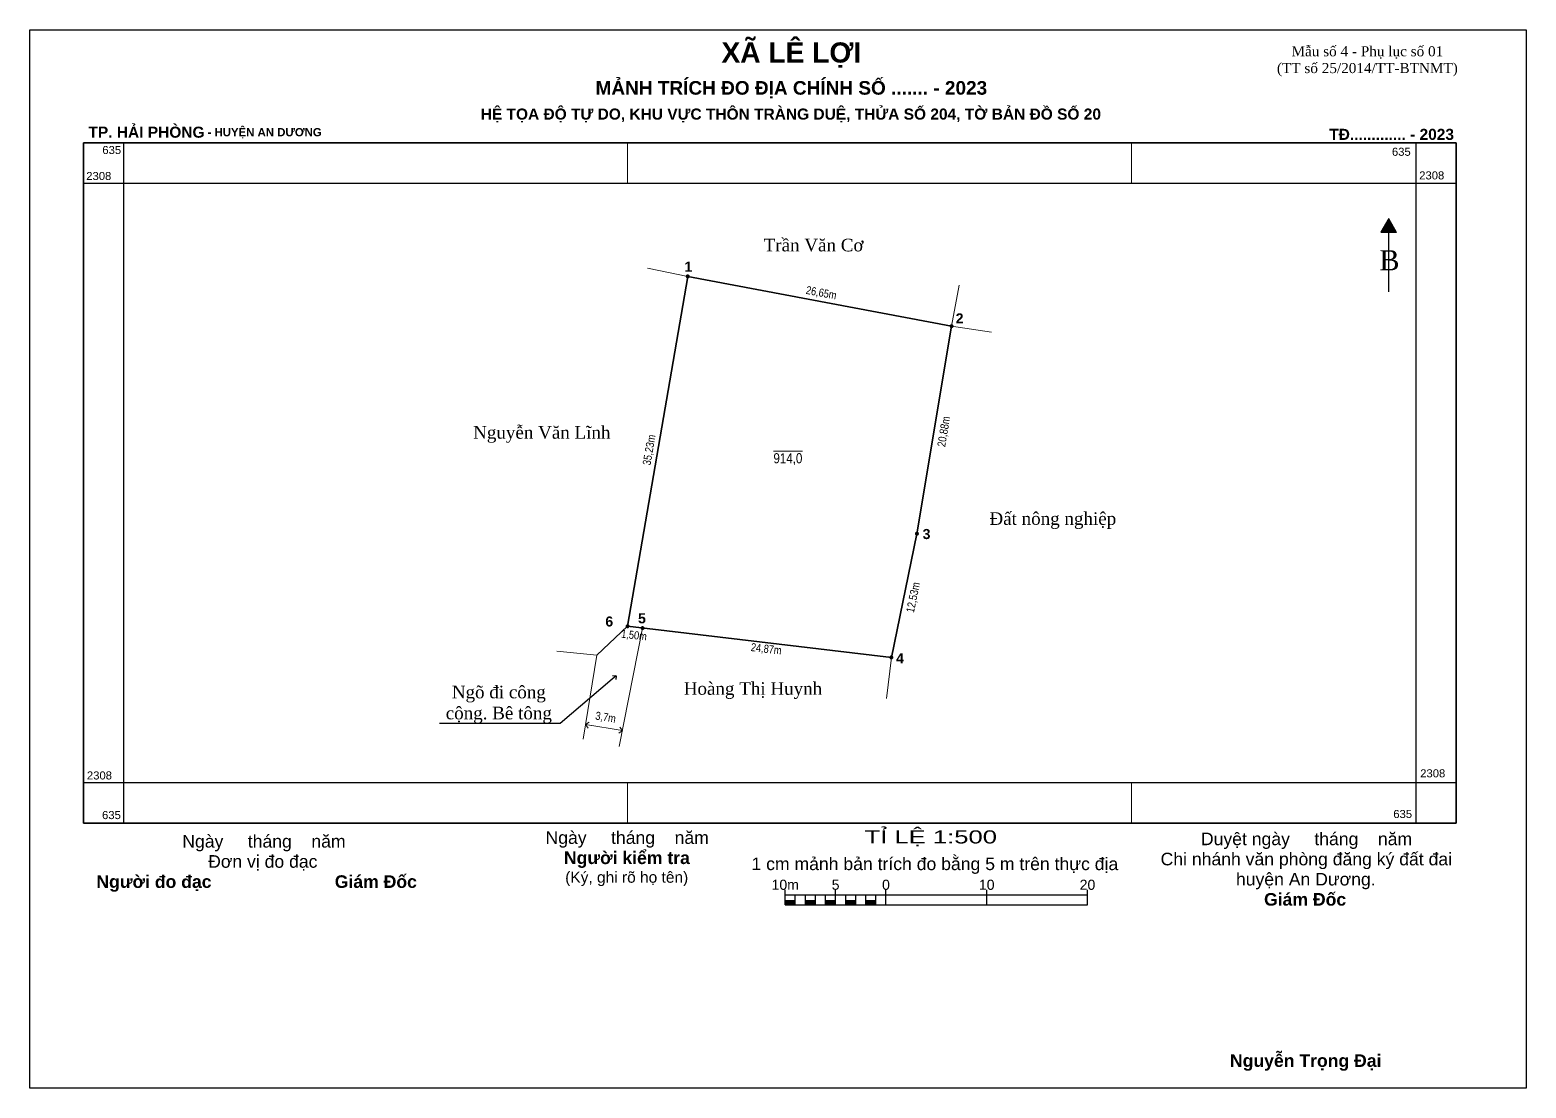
# Model space of a CAD drawing. Header units: metres. Extents: x -95 to 475, y 386 to 679.
# Drawn here: x 68.8 to 217.3, y 573.5 to 678.5 of the extents above; entities that cross this region are included whole.
import ezdxf
from ezdxf import colors
from ezdxf.entities.mleader import LeaderData, LeaderLine
from ezdxf.enums import TextEntityAlignment as Align
from ezdxf.math import Vec2, Vec3

# ---------------------------------------------------------------- set-up
doc = ezdxf.new("R2010")
doc.units = ezdxf.units.M
doc.header["$LTSCALE"] = 0.2
doc.header["$PDMODE"] = 3
doc.header["$PDSIZE"] = -3
doc.linetypes.add('HIDDEN', pattern=[9.525, 6.35, -3.175])
doc.layers.add('0 @ 0.5', color=7, linetype='Continuous')
doc.layers.add('Heaven2407', color=2, linetype='Continuous')
for name, color, linetype, lineweight in [('NOI @ 0.5', 4, 'Continuous', 5), ('Thanh', 8, 'Continuous', 9), ('Thêm và ngõ @ 0.5', 3, 'Continuous', 13), ('Đậm', 1, 'Continuous', 35), ('Đỏ', 1, 'HIDDEN', 13)]:
    doc.layers.add(name, color=color, linetype=linetype, lineweight=lineweight)
doc.styles.add('Annotative', font='times.ttf', dxfattribs={"height": 2.5})
doc.styles.add('ARIAL', font='arial.ttf')
doc.styles.add('ARIALB', font='arialbd.ttf')
doc.styles.add('DIM', font='ARIALN.TTF', dxfattribs={"height": 1.6})
doc.styles.add('Free', font='times.ttf')
doc.styles.add('Land House', font='ARIALN.TTF', dxfattribs={"height": 2})
doc.styles.add('Point', font='arialbd.ttf', dxfattribs={"height": 2.5})
doc.dimstyles.new('Kích thước cạnh', dxfattribs={"dimtxt": 1.6, "dimasz": 2.5, "dimexe": 1.25, "dimexo": 0.625, "dimtad": 1, "dimzin": 4, "dimtxsty": 'DIM', "dimcen": 2.5, "dimse1": 1, "dimse2": 1, "dimsd1": 1, "dimsd2": 1, "dimadec": 0, "dimazin": 0, "dimtfac": 1, "dimtmove": 0, "dimatfit": 3, "dimfxl": 1, "dimarcsym": 0})
doc.dimstyles.new('Kích thước ngõ', dxfattribs={"dimtxt": 1.6, "dimasz": 1.25, "dimexe": 1.25, "dimexo": 1, "dimgap": 1, "dimtad": 1, "dimtoh": 1, "dimdec": 1, "dimzin": 4, "dimtxsty": 'DIM', "dimblk": 'OPEN90', "dimcen": 0, "dimse1": 1, "dimse2": 1, "dimclrd": 3, "dimclre": 3, "dimclrt": 2, "dimadec": 0, "dimazin": 0, "dimtfac": 1, "dimtdec": 1, "dimtmove": 2, "dimatfit": 3, "dimldrblk": 'OPEN90', "dimfxl": 1, "dimlwd": 13, "dimlwe": 13, "dimarcsym": 1})

# ---------------------------------------------------------------- blocks, each defined once
blk = doc.blocks.new('*D114')
at = {"layer": 'Defpoints', "color": 0, "transparency": 16777216}
for p in [(134.08, 654.06), (134.08, 654.06), (128.11, 619.33)]:
    blk.add_point(p, dxfattribs=at)
at = {"color": 0, "transparency": 16777216, "insert": (130.32, 636.83), "char_height": 0.8, "attachment_point": 5, "rotation": 80.2433, "style": 'DIM'}
blk.add_mtext('35,23m', dxfattribs=at)
blk = doc.blocks.new('*D115')
at = {"layer": 'Defpoints', "color": 0, "transparency": 16777216}
for p in [(160.28, 649.12), (156.83, 628.52), (158.62, 628.22)]:
    blk.add_point(p, dxfattribs=at)
at = {"color": 0, "transparency": 16777216, "insert": (159.56, 638.65), "char_height": 0.8, "attachment_point": 5, "rotation": 80.5106, "style": 'DIM'}
blk.add_mtext('20,88m', dxfattribs=at)
blk = doc.blocks.new('*D116')
at = {"layer": 'Defpoints', "color": 0, "transparency": 16777216}
for p in [(156.83, 628.52), (154.3, 616.25), (156.03, 615.89)]:
    blk.add_point(p, dxfattribs=at)
at = {"color": 0, "transparency": 16777216, "insert": (156.52, 622.19), "char_height": 0.8, "attachment_point": 5, "rotation": 78.3222, "style": 'DIM'}
blk.add_mtext('12,53m', dxfattribs=at)
blk = doc.blocks.new('_Open90')
at = {"color": 0, "linetype": 'ByBlock', "lineweight": -2}
for p, q in [((0, 0), (-1, 0)), ((-0.5, 0.5), (0, 0)), ((0, 0), (-0.5, -0.5))]:
    blk.add_line(p, q, dxfattribs=at)
blk = doc.blocks.new('*D117')
at = {"color": 3, "linetype": 'Continuous', "lineweight": 13, "transparency": 16777216}
blk.add_line((126.99, 609.08), (124.55, 609.48), dxfattribs=at)
at = {"layer": 'Defpoints', "color": 0, "transparency": 16777216}
for p in [(123.93, 609.58), (123.93, 609.58), (127.6, 608.98)]:
    blk.add_point(p, dxfattribs=at)
at = {"color": 3, "lineweight": 13, "transparency": 16777216, "xscale": 0.625, "yscale": 0.625, "zscale": 0.625}
for p, rotation in [((123.93, 609.58), 170.6546659734983), ((127.6, 608.98), 350.6546659734983)]:
    blk.add_blockref('_Open90', p, dxfattribs=dict(at, rotation=rotation))
at = {"color": 2, "transparency": 16777216, "insert": (125.93, 610.25), "char_height": 0.8, "attachment_point": 5, "rotation": 350.6547, "style": 'DIM'}
blk.add_mtext('3,7m', dxfattribs=at)
blk = doc.blocks.new('Moc')
at = {"layer": 'Đỏ', "lineweight": 13}
h = blk.add_hatch(color=6, dxfattribs=at)
edge = h.paths.add_edge_path()
edge.add_arc((0, 0), 0.25, 0, 360)
blk = doc.blocks.new('*D118')
at = {"layer": 'Defpoints', "color": 0, "transparency": 16777216}
for p in [(129.6, 619.16), (154.12, 614.79), (154.3, 616.25)]:
    blk.add_point(p, dxfattribs=at)
at = {"color": 0, "transparency": 16777216, "insert": (141.87, 617.03), "char_height": 0.8, "attachment_point": 5, "rotation": 353.2818, "style": 'DIM'}
blk.add_mtext('24,87m', dxfattribs=at)
blk = doc.blocks.new('*D113')
at = {"layer": 'Defpoints', "color": 0, "transparency": 16777216}
for p in [(128.11, 619.33), (129.6, 619.16), (129.41, 617.51)]:
    blk.add_point(p, dxfattribs=at)
at = {"color": 0, "transparency": 16777216, "insert": (128.75, 618.39), "char_height": 0.8, "attachment_point": 5, "rotation": 353.2818, "style": 'DIM'}
blk.add_mtext('1,50m', dxfattribs=at)
blk = doc.blocks.new('*D134')
at = {"layer": 'Defpoints', "color": 0, "transparency": 16777216}
for p in [(134.08, 654.06), (134.08, 654.06), (160.28, 649.12)]:
    blk.add_point(p, dxfattribs=at)
at = {"color": 0, "transparency": 16777216, "insert": (147.33, 652.37), "char_height": 0.8, "attachment_point": 5, "rotation": 349.3184, "style": 'DIM'}
blk.add_mtext('26,65m', dxfattribs=at)

msp = doc.modelspace()

# ---------------------------------------------------------------- hatches: boundary and pattern name
at = {"linetype": 'Continuous'}
h = msp.add_hatch(color=256, dxfattribs=at)
h.paths.add_polyline_path([(203.66, 659.787), (202.874, 658.432), (203.66, 658.432)])
h.paths.add_polyline_path([(203.66, 658.432), (204.446, 658.432), (203.66, 659.787)])

# ---------------------------------------------------------------- linework, layer by layer
at = {"color": 0, "linetype": 'ByBlock', "lineweight": 35, "ltscale": 0.6}
for p, q in [((74.12, 599.814), (74.12, 667.309)), ((74.12, 667.309), (210.364, 667.309)), ((210.364, 667.309), (210.364, 599.814)), ((210.364, 599.814), (74.12, 599.814))]:
    msp.add_line(p, q, dxfattribs=at)
at = {"color": 0, "linetype": 'ByBlock', "lineweight": 25, "ltscale": 0.6}
for p, q in [((78.12, 599.814), (78.12, 667.309)), ((206.364, 667.309), (206.364, 599.814)), ((74.12, 663.309), (210.364, 663.309)), ((210.364, 603.814), (74.12, 603.814))]:
    msp.add_line(p, q, dxfattribs=at)
at = {"lineweight": 13}
for p, q in [((128.12, 663.309), (128.12, 667.309)), ((178.12, 663.309), (178.12, 667.309)), ((128.12, 603.814), (128.12, 599.814)), ((178.12, 603.814), (178.12, 599.814))]:
    msp.add_line(p, q, dxfattribs=at)
at = {"color": 7, "linetype": 'ByBlock', "lineweight": 13}
for q in [(202.874, 658.432), (204.446, 658.432)]:
    msp.add_line((203.66, 659.787), q, dxfattribs=at)
at = {"color": 7, "linetype": 'ByBlock', "lineweight": 30}
msp.add_line((203.66, 652.54), (203.66, 659.787), dxfattribs=at)
at = {"linetype": 'Continuous'}
for p, q in [((202.874, 658.432), (204.446, 658.432)), ((160.275, 649.117), (160.275, 649.117)), ((129.626, 628.137), (129.626, 628.137))]:
    msp.add_line(p, q, dxfattribs=at)
at = {"color": 0, "linetype": 'Continuous'}
for p, q in [((143.762, 591.686), (143.762, 593.186)), ((143.762, 592.686), (173.762, 592.686)), ((144.762, 591.686), (144.762, 592.686)), ((145.762, 591.686), (145.762, 592.686)), ((146.762, 591.686), (146.762, 592.686)), ((147.762, 591.686), (147.762, 592.686)), ((148.762, 591.686), (148.762, 593.186)), ((148.762, 591.686), (148.762, 592.686)), ((149.762, 591.686), (149.762, 592.686)), ((150.762, 591.686), (150.762, 592.686)), ((151.762, 591.686), (151.762, 592.686)), ((152.762, 591.686), (152.762, 592.686)), ((153.762, 591.686), (153.762, 593.186)), ((163.762, 591.686), (163.762, 593.186)), ((173.762, 591.686), (173.762, 593.186)), ((143.762, 591.686), (173.762, 591.686))]:
    msp.add_line(p, q, dxfattribs=at)
for points in [[(143.762, 591.686), (143.762, 592.186), (144.762, 591.686), (144.762, 592.186)], [(145.762, 591.686), (145.762, 592.186), (146.762, 591.686), (146.762, 592.186)], [(147.762, 591.686), (147.762, 592.186), (148.762, 591.686), (148.762, 592.186)], [(149.762, 591.686), (149.762, 592.186), (150.762, 591.686), (150.762, 592.186)], [(151.762, 591.686), (151.762, 592.186), (152.762, 591.686), (152.762, 592.186)]]:
    msp.add_solid(points, dxfattribs=at)
at = {"layer": 'Defpoints'}
msp.add_lwpolyline([(68.794, 678.513), (217.294, 678.513), (217.294, 573.513), (68.794, 573.513)], close=True, dxfattribs=at)
at = {"layer": 'Thanh'}
for p, q in [((134.083, 654.058), (130.103, 654.881)), ((160.275, 649.117), (164.228, 648.505)), ((128.112, 619.335), (125.068, 616.472)), ((125.068, 616.472), (121.088, 616.871)), ((154.296, 616.25), (153.824, 612.171))]:
    msp.add_line(p, q, dxfattribs=at)
at = {"layer": 'Thanh', "linetype": 'Continuous'}
for p, q in [((127.295, 607.415), (129.599, 619.16)), ((123.697, 608.139), (125.068, 616.472))]:
    msp.add_line(p, q, dxfattribs=at)
at = {"layer": 'Thanh'}
msp.add_lwpolyline([(160.275, 649.117), (160.275, 649.117), (161.01, 653.176)], dxfattribs=at)
at = {"layer": 'Đậm', "linetype": 'Continuous'}
msp.add_line((154.296, 616.25), (154.296, 616.25), dxfattribs=at)
msp.add_lwpolyline([(128.112, 619.335), (154.296, 616.25), (156.833, 628.523), (160.275, 649.117), (134.083, 654.058)], close=True, dxfattribs=at)

# ---------------------------------------------------------------- block references
at = {"color": 7, "linetype": 'Continuous', "lineweight": 0, "xscale": 0.8000000000000114, "yscale": 0.8000000000000114, "zscale": 0.8000000000000114}
for p in [(134.083, 654.058), (160.275, 649.117), (156.833, 628.523), (128.112, 619.335), (129.599, 619.16), (154.296, 616.25)]:
    msp.add_blockref('Moc', p, dxfattribs=at)

# ---------------------------------------------------------------- texts
at = {"color": 7, "linetype": 'Continuous', "lineweight": 13, "style": 'ARIALB'}
for s, height, p in [('TP. HẢI PHÒNG', 1.1, (74.6, 668.366, 0.255)), (' - HUYỆN AN DƯƠNG', 0.81, (86.108, 668.366, 0.255)), ('TĐ............. - 2023', 1.1, (197.758, 668.15, 0.255))]:
    msp.add_text(s, height=height, dxfattribs=at).set_placement(p, align=Align.MIDDLE_LEFT)
at = {"color": 7, "lineweight": 13}
for s, height, style, p in [('B', 2, 'Free', (202.725, 654.658)), ('1 cm mảnh bản trích đo bằng 5 m trên thực địa', 1.25, 'ARIAL', (140.412, 595.14))]:
    msp.add_text(s, height=height, dxfattribs=dict(at, style=style)).set_placement(p)
at = {"color": 0, "linetype": 'Continuous', "style": 'ARIAL'}
for s, p in [('10m', (143.762, 593.186)), ('5', (148.762, 593.186)), ('0', (153.762, 593.186)), ('10', (163.762, 593.186)), ('20', (173.762, 593.186))]:
    msp.add_text(s, height=1, dxfattribs=at).set_placement(p, align=Align.CENTER)
at = {"attachment_point": 2, "style": 'ARIALB'}
for s, insert, char_height in [('XÃ LÊ LỢI', (144.369, 677.273), 2), ('MẢNH TRÍCH ĐO ĐỊA CHÍNH SỐ ....... - 2023', (144.369, 673.438), 1.35), ('HỆ TỌA ĐỘ TỰ DO, KHU VỰC THÔN TRÀNG DUỆ, THỬA SỐ 204, TỜ BẢN ĐỒ SỐ 20', (144.32, 670.713), 1.1)]:
    msp.add_mtext_dynamic_manual_height_columns(s, width=97.03057, gutter_width=2.906, heights=[0], dxfattribs=dict(at, insert=insert, char_height=char_height))
at = {"color": 7, "linetype": 'Continuous', "lineweight": 13, "attachment_point": 5, "style": 'Free'}
for s, insert, char_height in [('\\A1;Mẫu số 4 - Phụ lục số 01\\P(TT số 25/2014/TT-BTNMT)', (201.542, 675.401), 1), ('\\A1;{\\f.VnArial|b0|i0|c0|p34;635}', (76.913, 666.591), 0.8), ('\\A1;{\\f.VnArial|b0|i0|c0|p34;635}', (204.91, 666.418), 0.8), ('\\A1;{\\f.VnArial|b0|i0|c0|p34;2308}', (75.629, 664.013), 0.8), ('\\A1;{\\f.VnArial|b0|i0|c0|p34;2308}', (207.93, 664.072), 0.8), ('\\A1;{\\f.VnArial|b0|i0|c0|p34;2308}', (75.695, 604.53), 0.8), ('\\A1;{\\f.VnArial|b0|i0|c0|p34;2308}', (208.029, 604.741), 0.8), ('\\A1;{\\f.VnArial|b0|i0|c0|p34;635}', (76.884, 600.597), 0.8), ('\\A1;{\\f.VnArial|b0|i0|c0|p34;635}', (205.046, 600.706), 0.8)]:
    msp.add_mtext(s, dxfattribs=dict(at, insert=insert, char_height=char_height))
at = {"color": 0, "char_height": 1.25, "attachment_point": 1, "line_spacing_factor": 0.96, "style": 'Free'}
for s, insert, width in [('\\pi9.86637;{\\fArial|b0|i0|c0|p34;Ngày     tháng    năm \\P\\pi12.43074;Đơn vị đo đạc\\P\\pi1.33678;\\fArial|b1|i0|c0|p34;Người đo đạc ^I^I^IGiám Đốc}', (74.051, 598.627), 35.69709), ('\\pi5.64276;{\\fArial|b0|i0|c0|p34;Ngày     tháng    năm\\P\\pi7.4683;\\fArial|b1|i0|c0|p34;Người kiểm tra\\P\\pi7.59219;\\fArial|b0|i0|c0|p34;\\H0.88x;(Ký, ghi rõ họ tên)}', (114.329, 598.991), 27.24987), ('\\pi8.87201;{\\fArial|b0|i0|c0|p34;Duyệt ngày     tháng    năm\\P\\pi4.86834;Chi nhánh văn phòng đăng ký đất đai\\P\\pi12.34909;huyện An Dương.\\P\\pi15.13729;\\fArial|b1|i0|c0|p34;Giám Đốc\\P\\pi19.14906;\\P\\P\\P\\P\\P\\P\\P\\pi11.75521;Nguyễn Trọng Đại}', (176.149, 598.865), 38.29812)]:
    msp.add_mtext(s, dxfattribs=dict(at, insert=insert, width=width))
at = {"color": 7, "lineweight": 13, "insert": (158.207, 599.086), "char_height": 1.3, "width": 20.02389, "attachment_point": 2, "style": 'Free'}
msp.add_mtext('{\\fArial|b0|i0|c0|p34;\\W1.4;TỈ LỆ 1:\\fArial|b0|i0|c163|p34;5\\fArial|b0|i0|c0|p34;00}', dxfattribs=at)
at = {"layer": 'Heaven2407', "style": 'Point'}
for s, p in [('1', (133.76, 654.523)), ('2', (160.68, 649.39)), ('3', (157.399, 627.992)), ('6', (125.908, 619.315)), ('5', (129.154, 619.629)), ('4', (154.762, 615.657))]:
    msp.add_text(s, height=1, dxfattribs=at).set_placement(p)
at = {"layer": 'NOI @ 0.5', "insert": (142.594, 636.512), "char_height": 1, "attachment_point": 1, "style": 'Land House'}
msp.add_mtext_dynamic_manual_height_columns('{\\O914,0}', width=4.71163, gutter_width=5, heights=[0], dxfattribs=at)
at = {"layer": 'Thêm và ngõ @ 0.5', "char_height": 1.25, "attachment_point": 1, "style": 'Annotative'}
for s, insert in [('Trần Văn Cơ', (141.621, 657.789)), ('Nguyễn Văn Lĩnh', (112.784, 639.201)), ('Đất nông nghiệp', (164.031, 630.652)), ('Hoàng Thị Huynh', (133.689, 613.787))]:
    msp.add_mtext_dynamic_manual_height_columns(s, width=19.51487, gutter_width=6.25, heights=[0], dxfattribs=dict(at, insert=insert))

# ---------------------------------------------------------------- dimensions: what is measured, and where the dimension line sits
at = {"layer": '0 @ 0.5'}
for p1, p2, distance, dimstyle, override, picture, middle in [((128.112, 619.335), (134.083, 654.058), 0, 'Kích thước cạnh', {"dimscale": 0.5, "dimpost": 'm', "dimtix": 0, "dimtofl": 1, "dimtmove": 0, "dimatfit": 3}, '*D114', (130.316, 636.831)), ((160.275, 649.117), (134.083, 654.058), 0, 'Kích thước cạnh', {"dimscale": 0.5, "dimpost": 'm', "dimtix": 0, "dimtofl": 1, "dimtmove": 0, "dimatfit": 3}, '*D134', (147.326, 652.367)), ((160.275, 649.117), (156.833, 628.523), 1.816, 'Kích thước cạnh', {"dimscale": 0.5, "dimpost": 'm', "dimtix": 0, "dimtofl": 1, "dimtmove": 0, "dimatfit": 3}, '*D115', (159.563, 638.652)), ((156.833, 628.523), (154.296, 616.25), 1.767, 'Kích thước cạnh', {"dimscale": 0.5, "dimpost": 'm', "dimtix": 0, "dimtofl": 1, "dimtmove": 0, "dimatfit": 3}, '*D116', (156.519, 622.19)), ((129.599, 619.16), (154.296, 616.25), -1.468, 'Kích thước cạnh', {"dimscale": 0.5, "dimpost": 'm', "dimtix": 0, "dimtofl": 1, "dimtmove": 0, "dimatfit": 3}, '*D118', (141.869, 617.035)), ((127.602, 608.979), (123.935, 609.583), 0, 'Kích thước ngõ', {"dimscale": 0.5, "dimpost": 'm', "dimtix": 0, "dimtofl": 1, "dimtmove": 2, "dimatfit": 3}, '*D117', (125.928, 610.249))]:
    dim = msp.add_aligned_dim(p1=p1, p2=p2, distance=distance, dimstyle=dimstyle, override=override, dxfattribs=at)
    dim.commit()
    dim.dimension.update_dxf_attribs({"geometry": picture, "text_midpoint": middle})
dim = msp.add_linear_dim(base=(129.405, 617.513), p1=(128.112, 619.335), p2=(129.599, 619.16), angle=353.2818, dimstyle='Kích thước cạnh', override={"dimscale": 0.5, "dimpost": 'm', "dimtix": 0, "dimtofl": 1, "dimtmove": 0, "dimatfit": 3}, dxfattribs=at)
dim.commit()
dim.dimension.update_dxf_attribs({"geometry": '*D113', "text_midpoint": (128.662, 617.6), "dimtype": 161})

# ---------------------------------------------------------------- leaders
at = {"layer": 'Thêm và ngõ @ 0.5', "lineweight": 13}
ml = msp.add_multileader_mtext('Standard', dxfattribs=at)
ml.set_content('Ngõ đi công \\Pcộng. Bê tông', color=256, style='Annotative')
ml.set_leader_properties()
ml.set_arrow_properties(name='OPEN90')
ml.build(insert=Vec2(0, 0))
ml.multileader.update_dxf_attribs({"text_left_attachment_type": 5, "text_right_attachment_type": 5, "dogleg_length": 0, "arrow_head_size": 0.5, "scale": 0.5})
ctx = ml.context
ctx.base_point, ctx.scale, ctx.char_height, ctx.arrow_head_size, ctx.landing_gap_size, ctx.plane_origin = Vec3(109.232, 609.673), 0.5, 1.25, 0.5, 1, Vec3(104.824, 604.683)
ctx.left_attachment, ctx.right_attachment, ctx.text_align_type = 5, 5, 1
notes = []
notes.append((ctx, [(1, (1, 1, 0), (121.439, 609.673), (-1, 0), 0, [(0, [(126.97, 614.419)], 0, [])])]))
ctx.mtext.insert, ctx.mtext.alignment, ctx.mtext.flow_direction = Vec3(115.335, 613.437), 2, 5
for ctx, leaders in notes:
    for number, flags, end, landing, length, lines in leaders:
        leader = LeaderData()
        leader.index, (leader.has_last_leader_line, leader.has_dogleg_vector, leader.attachment_direction) = number, flags
        leader.last_leader_point, leader.dogleg_vector, leader.dogleg_length = Vec3(end), Vec3(landing), length
        for number, points, colour, breaks in lines:
            line = LeaderLine()
            line.index, line.vertices, line.color, line.breaks = number, Vec3.list(points), colors.encode_raw_color(colour), breaks
            leader.lines.append(line)
        ctx.leaders.append(leader)

doc.saveas('drawing.dxf')
